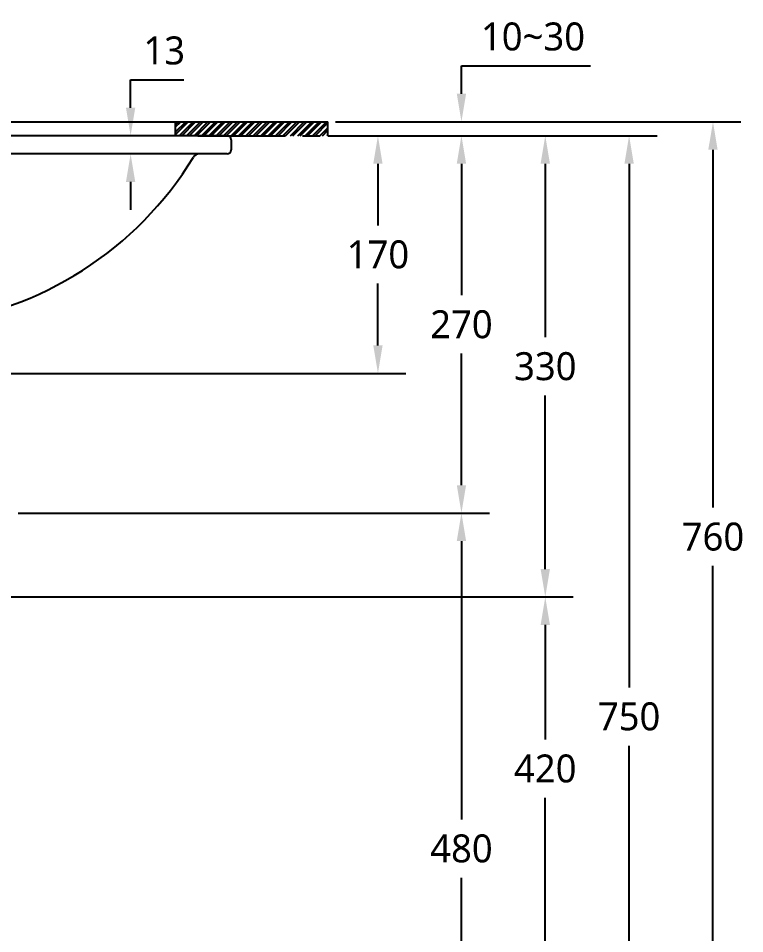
# Model space of a CAD drawing. Extents: x 572 to 8286, y -137 to 2100.
# Drawn here: x 5727 to 6247, y 313 to 968 of the extents above; entities that cross this region are included whole.
import ezdxf

# ---------------------------------------------------------------- set-up
doc = ezdxf.new("R2010")
doc.units = 0
doc.header["$LTSCALE"] = 50
doc.header["$MEASUREMENT"] = 0
doc.linetypes.add('CENTER', pattern=[2, 1.25, -0.25, 0.25, -0.25])
doc.layers.get('0').update_dxf_attribs({"linetype": 'CONTINUOUS'})
doc.layers.get('DEFPOINTS').update_dxf_attribs({"linetype": 'CONTINUOUS'})
doc.layers.add('1', color=1, linetype='CENTER')
doc.layers.add('3', color=3, linetype='CONTINUOUS')
doc.styles.get("Standard").update_dxf_attribs({"font": 'NanumGothic.ttf'})
doc.dimstyles.get("Standard").update_dxf_attribs({"dimtxt": 2.5, "dimasz": 2, "dimexe": 2, "dimexo": 1, "dimgap": 2, "dimtad": 1, "dimdec": 0, "dimlfac": 10, "dimrnd": 1, "dimzin": 0, "dimdsep": 46, "dimtxsty": 'Standard', "dimcen": 0, "dimclrd": 7, "dimclre": 7, "dimclrt": 2, "dimadec": 0, "dimazin": 0, "dimtfac": 1, "dimtdec": 0, "dimtofl": 0, "dimtmove": 0, "dimatfit": 3, "dimfxl": 0, "dimtolj": 1, "dimtzin": 0, "dimarcsym": 0})

# ---------------------------------------------------------------- blocks, each defined once
blk = doc.blocks.new('*D38')
at = {"color": 3, "lineweight": -2}
for p, q in [((5651.7, 553.88), (6123.97, 553.88)), ((6103.97, 533.88), (6103.97, 451.9)), ((6103.97, 153.88), (6103.97, 410.21)), ((5919.2, 133.88), (6123.97, 133.88))]:
    blk.add_line(p, q, dxfattribs=at)
at = {"color": 3}
for points in [[(6100.63, 533.88), (6107.3, 533.88), (6103.97, 553.88)], [(6100.63, 153.88), (6107.3, 153.88), (6103.97, 133.88)]]:
    blk.add_solid(points, dxfattribs=at)
at = {"layer": 'DEFPOINTS', "color": 0}
for p in [(5651.7, 553.88), (5919.2, 133.88), (6103.97, 133.88)]:
    blk.add_point(p, dxfattribs=at)
at = {"color": 2, "insert": (6103.97, 431.06), "char_height": 20, "attachment_point": 5}
blk.add_mtext('\\A1;420', dxfattribs=at)
blk = doc.blocks.new('*D39')
at = {"color": 3, "lineweight": -2}
for p, q in [((6004.2, 883.88), (6063.97, 883.88)), ((6043.97, 863.88), (6043.97, 769.72)), ((6043.97, 633.88), (6043.97, 728.04)), ((5726.83, 613.88), (6063.97, 613.88))]:
    blk.add_line(p, q, dxfattribs=at)
at = {"color": 3}
for points in [[(6040.63, 863.88), (6047.3, 863.88), (6043.97, 883.88)], [(6040.63, 633.88), (6047.3, 633.88), (6043.97, 613.88)]]:
    blk.add_solid(points, dxfattribs=at)
at = {"layer": 'DEFPOINTS', "color": 0}
for p in [(6004.2, 883.88), (5726.83, 613.88), (6043.97, 613.88)]:
    blk.add_point(p, dxfattribs=at)
at = {"color": 2, "insert": (6043.97, 748.88), "char_height": 20, "attachment_point": 5}
blk.add_mtext('\\A1;270', dxfattribs=at)
blk = doc.blocks.new('*D40')
at = {"color": 3, "lineweight": -2}
for p, q in [((6063.97, 883.88), (6123.97, 883.88)), ((6103.97, 863.88), (6103.97, 739.78)), ((6103.97, 573.88), (6103.97, 697.98)), ((5651.7, 553.88), (6123.97, 553.88))]:
    blk.add_line(p, q, dxfattribs=at)
at = {"color": 3}
for points in [[(6100.63, 863.88), (6107.3, 863.88), (6103.97, 883.88)], [(6100.63, 573.88), (6107.3, 573.88), (6103.97, 553.88)]]:
    blk.add_solid(points, dxfattribs=at)
at = {"layer": 'DEFPOINTS', "color": 0}
for p in [(6063.97, 883.88), (5651.7, 553.88), (6103.97, 553.88)]:
    blk.add_point(p, dxfattribs=at)
at = {"color": 2, "insert": (6103.97, 718.88), "char_height": 20, "attachment_point": 5}
blk.add_mtext('\\A1;330', dxfattribs=at)
blk = doc.blocks.new('*D41')
at = {"color": 3, "lineweight": -2}
for p, q in [((5948.41, 883.88), (6004.2, 883.88)), ((5984.2, 863.88), (5984.2, 819.7)), ((5984.2, 733.88), (5984.2, 778.06)), ((5649.75, 713.88), (6004.2, 713.88))]:
    blk.add_line(p, q, dxfattribs=at)
at = {"color": 3}
for points in [[(5980.87, 863.88), (5987.53, 863.88), (5984.2, 883.88)], [(5980.87, 733.88), (5987.53, 733.88), (5984.2, 713.88)]]:
    blk.add_solid(points, dxfattribs=at)
at = {"layer": 'DEFPOINTS', "color": 0}
for p in [(5948.41, 883.88), (5649.75, 713.88), (5984.2, 713.88)]:
    blk.add_point(p, dxfattribs=at)
at = {"color": 2, "insert": (5984.2, 798.88), "char_height": 20, "attachment_point": 5}
blk.add_mtext('\\A1;170', dxfattribs=at)
blk = doc.blocks.new('*D42')
at = {"color": 3, "lineweight": -2}
for p, q in [((5953.92, 893.88), (6243.97, 893.88)), ((6223.97, 873.88), (6223.97, 617.86)), ((6223.97, 153.88), (6223.97, 576.09)), ((6183.97, 133.88), (6243.97, 133.88))]:
    blk.add_line(p, q, dxfattribs=at)
at = {"color": 3}
for points in [[(6220.63, 873.88), (6227.3, 873.88), (6223.97, 893.88)], [(6220.63, 153.88), (6227.3, 153.88), (6223.97, 133.88)]]:
    blk.add_solid(points, dxfattribs=at)
at = {"layer": 'DEFPOINTS', "color": 0}
for p in [(5953.92, 893.88), (6183.97, 133.88), (6223.97, 133.88)]:
    blk.add_point(p, dxfattribs=at)
at = {"color": 2, "insert": (6223.97, 596.97), "char_height": 20, "attachment_point": 5}
blk.add_mtext('\\A1;760', dxfattribs=at)
blk = doc.blocks.new('*D43')
at = {"color": 3, "lineweight": -2}
for p, q in [((6123.97, 883.88), (6183.97, 883.88)), ((6163.97, 863.88), (6163.97, 489.21)), ((6163.97, 153.88), (6163.97, 447.5)), ((6123.97, 133.88), (6183.97, 133.88))]:
    blk.add_line(p, q, dxfattribs=at)
at = {"color": 3}
for points in [[(6160.63, 863.88), (6167.3, 863.88), (6163.97, 883.88)], [(6160.63, 153.88), (6167.3, 153.88), (6163.97, 133.88)]]:
    blk.add_solid(points, dxfattribs=at)
at = {"layer": 'DEFPOINTS', "color": 0}
for p in [(6123.97, 883.88), (6123.97, 133.88), (6163.97, 133.88)]:
    blk.add_point(p, dxfattribs=at)
at = {"color": 2, "insert": (6163.97, 468.35), "char_height": 20, "attachment_point": 5}
blk.add_mtext('\\A1;750', dxfattribs=at)
blk = doc.blocks.new('*D46')
at = {"color": 3, "lineweight": -2}
for p, q in [((6043.97, 913.88), (6043.97, 933.88)), ((6043.97, 933.88), (6136.4, 933.88)), ((5953.92, 893.88), (6063.97, 893.88)), ((5948.41, 883.88), (6063.97, 883.88)), ((6043.97, 863.88), (6043.97, 843.88))]:
    blk.add_line(p, q, dxfattribs=at)
at = {"color": 3}
for points in [[(6040.63, 913.88), (6047.3, 913.88), (6043.97, 893.88)], [(6040.63, 863.88), (6047.3, 863.88), (6043.97, 883.88)]]:
    blk.add_solid(points, dxfattribs=at)
at = {"layer": 'DEFPOINTS', "color": 0}
for p in [(5953.92, 893.88), (6043.97, 893.88), (5948.41, 883.88)]:
    blk.add_point(p, dxfattribs=at)
at = {"color": 2, "insert": (6095.18, 954.78), "char_height": 20, "attachment_point": 5}
blk.add_mtext('\\A1;10~30', dxfattribs=at)
blk = doc.blocks.new('*D47')
at = {"color": 3, "lineweight": -2}
for p, q in [((5807.21, 903.88), (5807.21, 923.88)), ((5807.21, 923.88), (5845.31, 923.88)), ((5855.2, 883.88), (5787.21, 883.88)), ((5876.2, 870.88), (5787.21, 870.88)), ((5807.21, 850.88), (5807.21, 830.88))]:
    blk.add_line(p, q, dxfattribs=at)
at = {"color": 3}
for points in [[(5803.88, 903.88), (5810.54, 903.88), (5807.21, 883.88)], [(5803.88, 850.88), (5810.54, 850.88), (5807.21, 870.88)]]:
    blk.add_solid(points, dxfattribs=at)
at = {"layer": 'DEFPOINTS', "color": 0}
for p in [(5807.21, 883.88), (5855.2, 883.88), (5876.2, 870.88)]:
    blk.add_point(p, dxfattribs=at)
at = {"color": 2, "insert": (5831.26, 944.78), "char_height": 20, "attachment_point": 5}
blk.add_mtext('\\A1;{\\fNanumGothic|b0|i0|c129|p50;13}', dxfattribs=at)
blk = doc.blocks.new('*D35')
at = {"color": 3, "lineweight": -2}
for p, q in [((5726.83, 613.88), (6063.97, 613.88)), ((6043.97, 593.88), (6043.97, 394.77)), ((6043.97, 153.88), (6043.97, 352.99)), ((5919.2, 133.88), (6063.97, 133.88))]:
    blk.add_line(p, q, dxfattribs=at)
at = {"color": 3}
for points in [[(6040.63, 593.88), (6047.3, 593.88), (6043.97, 613.88)], [(6040.63, 153.88), (6047.3, 153.88), (6043.97, 133.88)]]:
    blk.add_solid(points, dxfattribs=at)
at = {"layer": 'DEFPOINTS', "color": 0}
for p in [(5726.83, 613.88), (5919.2, 133.88), (6043.97, 133.88)]:
    blk.add_point(p, dxfattribs=at)
at = {"color": 2, "insert": (6043.97, 373.88), "char_height": 20, "attachment_point": 5}
blk.add_mtext('\\A1;480', dxfattribs=at)

msp = doc.modelspace()

# ---------------------------------------------------------------- hatches: boundary and pattern name
h = msp.add_hatch()
h.set_pattern_fill('ANSI32', color=256, scale=10)
h.set_pattern_definition([(45, (7827.673, 74.737), (-2.6516504, 2.6516504), []), (45, (7829.441, 74.737), (-2.6516504, 2.6516504), [])])
h.paths.add_polyline_path([(5383.20162, 883.87989), (5399.20162, 883.87989), (5399.20162, 893.87989), (5383.20162, 893.87989), (5289.98882, 893.87989), (5289.98882, 883.87989)])
h.paths.add_polyline_path([(5948.41442, 883.87989), (5948.41442, 893.87989), (5839.20162, 893.87989), (5839.20162, 883.87989), (5876.2037, 883.87989)])

# ---------------------------------------------------------------- linework, layer by layer
at = {"color": 1}
msp.add_line((5839.20162, 893.87989), (5839.20162, 883.87989), dxfattribs=at)
at = {"layer": '1', "linetype": 'ByBlock'}
msp.add_line((5383.20162, 893.87989), (5948.41442, 893.87989), dxfattribs=at)
at = {"layer": '1'}
for p, q in [((5948.41442, 883.87989), (5948.41442, 893.87989)), ((5855.20162, 883.87989), (5948.41442, 883.87989))]:
    msp.add_line(p, q, dxfattribs=at)
at = {"layer": '3', "color": 7}
for p, q in [((5876.2037, 883.87989), (5619.2037, 883.87989)), ((5879.2037, 880.87989), (5879.2037, 873.87989)), ((5876.2037, 870.87989), (5619.2037, 870.87989))]:
    msp.add_line(p, q, dxfattribs=at)
for centre, radius, start, end in [((5876.2037, 880.87989), 3, 0, 90), ((5876.2037, 873.87989), 3, 270, 0), ((5637.32044, 999.60442), 251.66106, 276.57682295, 328.5995706), ((5856.39269, 865.87989), 5, 90, 148.5995706)]:
    msp.add_arc(centre, radius, start, end, dxfattribs=at)

# ---------------------------------------------------------------- dimensions: what is measured, and where the dimension line sits
for base, p1, p2, text, picture, middle in [((6043.96785, 893.87989), (5948.41442, 883.87989), (5953.92282, 893.87989), '<>~30', '*D46', (6095.18387, 954.78118)), ((5807.21151, 883.87989), (5876.2037, 870.87989), (5855.20162, 883.87989), '{\\fNanumGothic|b0|i0|c129|p50;<>}', '*D47', (5831.26015, 944.78118))]:
    dim = msp.add_linear_dim(base=base, p1=p1, p2=p2, angle=90, text=text, dimstyle='Standard', override={"dimtxt": 20, "dimasz": 20, "dimexe": 20, "dimexo": 0, "dimgap": 10, "dimtih": 1, "dimtoh": 1, "dimdec": 4, "dimlfac": 1, "dimzin": 8, "dimclrd": 3, "dimclre": 3, "dimtdec": 4, "dimarcsym": 1})
    dim.commit()
    dim.dimension.update_dxf_attribs({"geometry": picture, "text_midpoint": middle})
for base, p1, p2, picture, middle in [((6223.96785, 133.87989), (5953.92282, 893.87989), (6183.96785, 133.87989), '*D42', (6223.96785, 596.97369)), ((6163.96785, 133.87989), (6123.96785, 883.87989), (6123.96785, 133.87989), '*D43', (6163.96785, 468.35411)), ((6103.96785, 133.87989), (5651.70162, 553.87989), (5919.20162, 133.87989), '*D38', (6103.96785, 431.05529))]:
    dim = msp.add_linear_dim(base=base, p1=p1, p2=p2, angle=90, dimstyle='Standard', override={"dimtxt": 20, "dimasz": 20, "dimexe": 20, "dimexo": 0, "dimgap": 10, "dimtih": 1, "dimtoh": 1, "dimdec": 4, "dimlfac": 1, "dimzin": 8, "dimclrd": 3, "dimclre": 3, "dimtdec": 4, "dimarcsym": 1})
    dim.commit()
    dim.dimension.update_dxf_attribs({"geometry": picture, "text_midpoint": middle, "dimtype": 160})
for base, p1, p2, picture, middle in [((5984.20162, 713.87989), (5948.41442, 883.87989), (5649.75477, 713.87989), '*D41', (5984.20162, 798.87989)), ((6103.96785, 553.87989), (6063.96785, 883.87989), (5651.70162, 553.87989), '*D40', (6103.96785, 718.87989)), ((6043.96785, 613.87989), (6004.20162, 883.87989), (5726.82819, 613.87989), '*D39', (6043.96785, 748.87989)), ((6043.96785, 133.87989), (5726.82819, 613.87989), (5919.20162, 133.87989), '*D35', (6043.96785, 373.87989))]:
    dim = msp.add_linear_dim(base=base, p1=p1, p2=p2, angle=90, dimstyle='Standard', override={"dimtxt": 20, "dimasz": 20, "dimexe": 20, "dimexo": 0, "dimgap": 10, "dimtih": 1, "dimtoh": 1, "dimdec": 4, "dimlfac": 1, "dimzin": 8, "dimclrd": 3, "dimclre": 3, "dimtdec": 4, "dimarcsym": 1})
    dim.commit()
    dim.dimension.update_dxf_attribs({"geometry": picture, "text_midpoint": middle})

doc.saveas('drawing.dxf')
